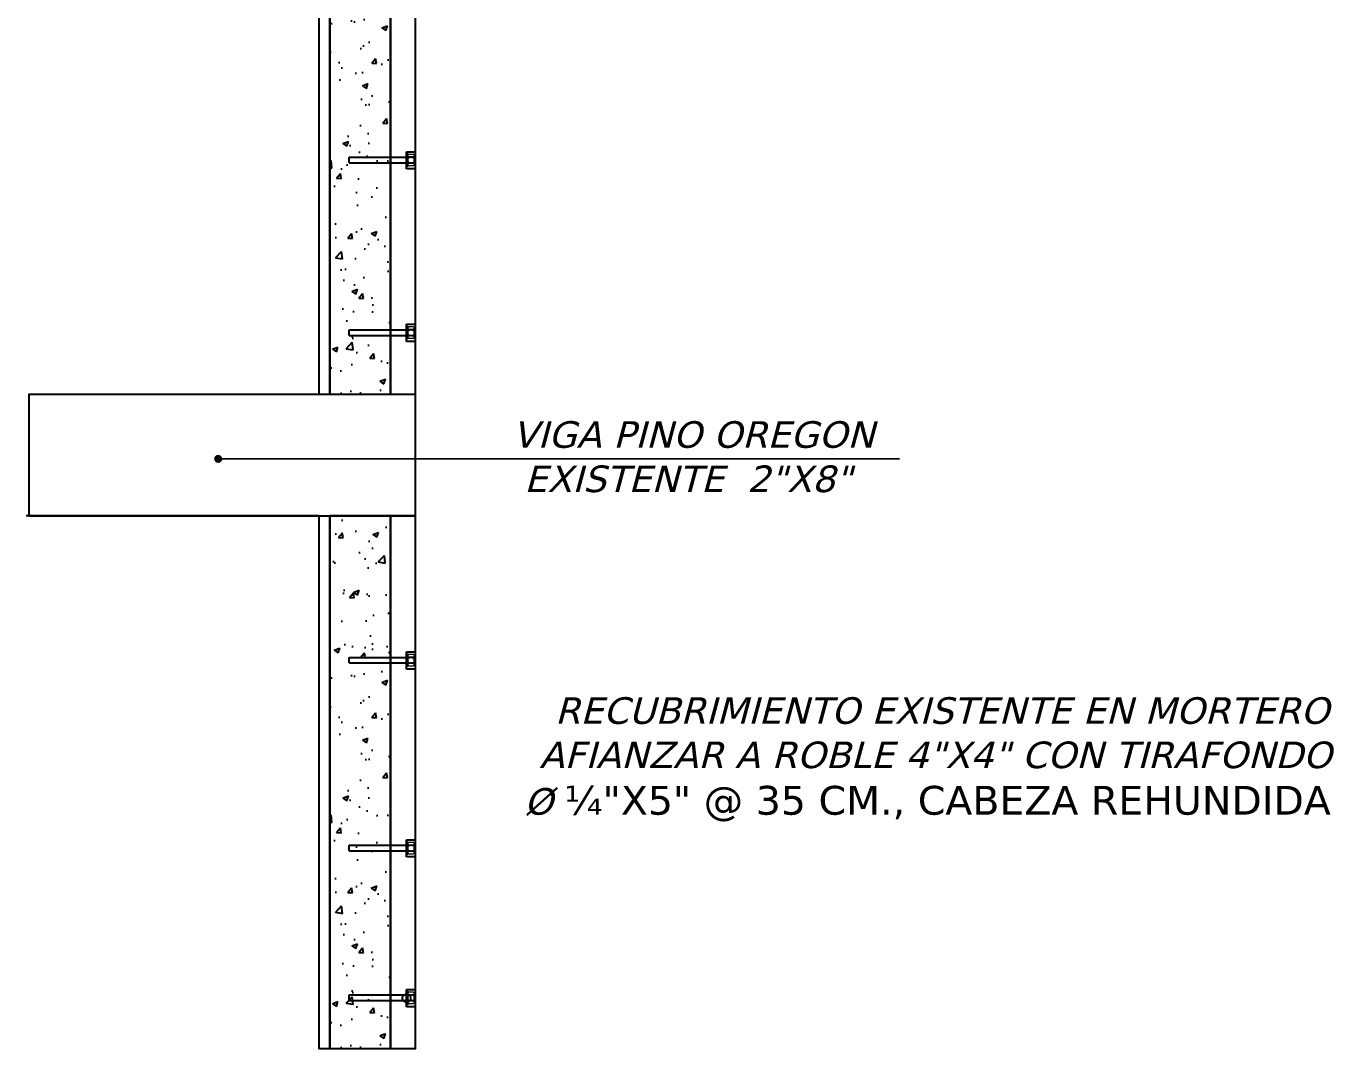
# Model space of a CAD drawing. Header units: millimetres. Extents: x 16 to 499, y 22 to 82.
# Drawn here: x 412.26 to 433.81, y 47.84 to 64.66 of the extents above; entities that cross this region are included whole.
import ezdxf

# ---------------------------------------------------------------- set-up
doc = ezdxf.new("R2010")
doc.units = ezdxf.units.MM
doc.linetypes.add('ACAD_ISO03W100', pattern=[30, 12, -18])
doc.linetypes.add('CYPE_PUNTO', pattern=[0.075, 0, -0.075])
for name, color, linetype, lineweight in [('ARANDELAS', 13, 'Continuous', 0), ('BARRAS_DE_ACERO', 7, 'Continuous', 9), ('LINEAS_OCULTAS', 8, 'CYPE_PUNTO', 0), ('TUERCAS', 2, 'Continuous', 0)]:
    doc.layers.add(name, color=color, linetype=linetype, lineweight=lineweight)

msp = doc.modelspace()

# ---------------------------------------------------------------- hatches: boundary and pattern name
at = {"transparency": 33554687}
h = msp.add_hatch(dxfattribs=at)
h.set_pattern_fill('AR-CONC', color=4, scale=0.005167)
h.set_pattern_definition([(50, (113.0262, 40.2303), (0.9412875, -0.082352), [0.098425, -1.082675]), (355, (113.0262, 40.2303), (-0.182091, 0.987127), [0.07874, -0.866143]), (100.45144, (113.1046, 40.2234), (0.7591964, 0.904775), [0.0836484, -0.920133]), (46.1842, (113.0262, 40.4927), (1.400575, -0.2172187), [0.1476375, -1.6240125]), (96.63556, (113.1429, 40.4746), (1.226588, 1.2783683), [0.1254726, -1.3802006]), (351.18415, (113.0262, 40.4927), (1.226588, 1.278368), [0.11811, -1.2992086]), (21, (113.1574, 40.4271), (0.783341, -0.5283702), [0.098425, -1.082675]), (326, (113.1574, 40.4271), (0.3193105, 0.9516378), [0.07874, -0.86614]), (71.45144, (113.2227, 40.3831), (1.1026515, 0.4232676), [0.0836484, -0.9201313]), (37.5, (113.0262, 40.23028), (0.0159578, 0.4368677), [0, -0.8556413, 0, -0.8792633, 0, -0.8694208]), (7.5, (113.0262, 40.23028), (0.3452349, 0.51759964), [0, -0.5013113, 0, -0.8359563, 0, -0.3313642]), (327.5, (112.73353, 40.23028), (0.7005514, -0.0295985), [0, -0.3280833, 0, -1.02362, 0, -1.358265]), (317.5, (112.6023, 40.2303), (0.7653341, 0.1313702), [0, -0.4265083, 0, -0.6797887, 0, -0.964565])])
h.paths.add_polyline_path([(417.26, 58.605), (418.26, 58.605), (418.26, 72.497), (417.26, 72.497)])
h = msp.add_hatch(color=1)
h.dxf.hatch_style = 1
edge = h.paths.add_edge_path()
edge.add_arc((415.421, 57.543), 0.0663, 0, 360)
h = msp.add_hatch(dxfattribs=at)
h.set_pattern_fill('AR-CONC', color=4, scale=0.005167)
h.set_pattern_definition([(50, (113.0262, 29.4616), (0.9412875, -0.082352), [0.098425, -1.082675]), (355, (113.0262, 29.4616), (-0.182091, 0.987127), [0.07874, -0.866143]), (100.45144, (113.1046, 29.4547), (0.7591964, 0.904775), [0.0836484, -0.920133]), (46.1842, (113.0262, 29.724), (1.400575, -0.2172187), [0.1476375, -1.6240125]), (96.63556, (113.1429, 29.706), (1.226588, 1.2783683), [0.1254726, -1.3802006]), (351.18415, (113.0262, 29.724), (1.226588, 1.278368), [0.11811, -1.2992086]), (21, (113.1574, 29.6584), (0.783341, -0.5283702), [0.098425, -1.082675]), (326, (113.1574, 29.6584), (0.3193105, 0.9516378), [0.07874, -0.86614]), (71.45144, (113.2227, 29.6144), (1.1026515, 0.4232676), [0.0836484, -0.9201313]), (37.5, (113.0262, 29.46158), (0.0159578, 0.4368677), [0, -0.8556413, 0, -0.8792633, 0, -0.8694208]), (7.5, (113.0262, 29.4616), (0.3452349, 0.51759964), [0, -0.5013113, 0, -0.8359563, 0, -0.3313642]), (327.5, (112.73353, 29.46158), (0.7005514, -0.0295985), [0, -0.3280833, 0, -1.02362, 0, -1.358265]), (317.5, (112.6023, 29.4616), (0.7653341, 0.1313702), [0, -0.4265083, 0, -0.6797887, 0, -0.964565])])
h.paths.add_polyline_path([(417.26, 47.837), (418.26, 47.837), (418.26, 56.605), (417.26, 56.605)])

# ---------------------------------------------------------------- linework, layer by layer
at = {"color": 1, "linetype": 'ACAD_ISO03W100'}
for p, q in [((417.577, 62.507), (418.583, 62.507)), ((417.577, 62.415), (417.577, 62.507)), ((418.606, 62.507), (418.649, 62.507)), ((417.577, 62.415), (418.583, 62.415)), ((418.606, 62.415), (418.649, 62.415)), ((417.577, 59.667), (418.583, 59.667)), ((417.577, 59.575), (417.577, 59.667)), ((417.577, 59.575), (418.583, 59.575)), ((418.606, 59.667), (418.649, 59.667)), ((418.606, 59.575), (418.649, 59.575)), ((415.421, 57.543), (426.639, 57.549)), ((417.577, 54.277), (418.583, 54.277)), ((417.577, 54.185), (417.577, 54.277)), ((417.577, 54.185), (418.583, 54.185)), ((418.606, 54.277), (418.649, 54.277)), ((418.606, 54.185), (418.649, 54.185)), ((417.577, 51.185), (418.583, 51.185)), ((417.577, 51.092), (417.577, 51.185)), ((417.577, 51.092), (418.583, 51.092)), ((418.606, 51.185), (418.649, 51.185)), ((418.606, 51.092), (418.649, 51.092)), ((417.577, 48.722), (418.583, 48.722)), ((417.577, 48.63), (417.577, 48.722)), ((418.606, 48.722), (418.649, 48.722)), ((417.577, 48.63), (418.583, 48.63)), ((418.606, 48.63), (418.649, 48.63))]:
    msp.add_line(p, q, dxfattribs=at)
at = {"color": 61, "true_color": 0xe5e878}
for p, q in [((417.086, 56.605), (412.26, 56.605)), ((418.665, 56.605), (417.26, 56.605))]:
    msp.add_line(p, q, dxfattribs=at)
at = {"color": 6}
for points in [[(417.086, 58.605), (417.086, 73.231), (417.26, 73.231), (417.26, 58.605)], [(417.26, 56.605), (417.26, 47.837), (417.086, 47.837), (417.086, 56.605)]]:
    msp.add_lwpolyline(points, dxfattribs=at)
at = {"color": 52, "true_color": 0xc8c92d}
for points in [[(418.26, 58.605), (418.26, 72.64), (418.665, 72.64), (418.665, 58.605)], [(418.665, 58.605), (418.665, 47.837), (418.26, 47.837), (418.26, 56.605)]]:
    msp.add_lwpolyline(points, dxfattribs=at)
at = {"color": 4}
for points in [[(418.26, 58.605), (417.26, 58.605), (417.26, 72.497), (418.26, 72.497)], [(418.26, 47.837), (417.26, 47.837), (417.26, 56.605), (418.26, 56.605)]]:
    msp.add_lwpolyline(points, close=True, dxfattribs=at)
at = {"color": 3, "linetype": 'ACAD_ISO03W100'}
for points in [[(418.665, 62.315), (418.522, 62.315), (418.522, 62.597), (418.665, 62.597)], [(418.665, 59.475), (418.522, 59.475), (418.522, 59.757), (418.665, 59.757)], [(418.665, 54.085), (418.522, 54.085), (418.522, 54.368), (418.665, 54.368)], [(418.665, 50.993), (418.522, 50.993), (418.522, 51.275), (418.665, 51.275)], [(418.665, 48.53), (418.522, 48.53), (418.522, 48.812), (418.665, 48.812)]]:
    msp.add_lwpolyline(points, close=True, dxfattribs=at)
at = {"color": 61, "true_color": 0xe5e878}
for points in [[(418.665, 58.605), (412.304, 58.605), (412.304, 56.605), (418.665, 56.605)], [(418.26, 58.605), (417.26, 58.605)], [(417.26, 56.605), (418.665, 56.605)]]:
    msp.add_lwpolyline(points, dxfattribs=at)
at = {"color": 1, "linetype": 'ACAD_ISO03W100'}
msp.add_circle((418.522, 48.67), 0.0663, dxfattribs=at)
at = {"layer": 'ARANDELAS', "extrusion": (0, 0, -1)}
for p, q in [((418.523, 62.566), (418.546, 62.566)), ((418.523, 62.356), (418.523, 62.566)), ((418.546, 62.566), (418.546, 62.356)), ((418.546, 62.566), (418.546, 62.566)), ((418.546, 62.356), (418.523, 62.356)), ((418.523, 59.726), (418.546, 59.726)), ((418.523, 59.516), (418.523, 59.726)), ((418.546, 59.726), (418.546, 59.516)), ((418.546, 59.726), (418.546, 59.726)), ((418.546, 59.516), (418.523, 59.516)), ((418.523, 54.336), (418.546, 54.336)), ((418.523, 54.126), (418.523, 54.336)), ((418.546, 54.336), (418.546, 54.126)), ((418.546, 54.336), (418.546, 54.336)), ((418.546, 54.126), (418.523, 54.126)), ((418.523, 51.244), (418.546, 51.244)), ((418.523, 51.034), (418.523, 51.244)), ((418.546, 51.244), (418.546, 51.034)), ((418.546, 51.244), (418.546, 51.244)), ((418.546, 51.034), (418.523, 51.034)), ((418.523, 48.787), (418.546, 48.787)), ((418.523, 48.559), (418.523, 48.787)), ((418.546, 48.787), (418.546, 48.559)), ((418.546, 48.559), (418.523, 48.559))]:
    msp.add_line(p, q, dxfattribs=at)
at = {"layer": 'BARRAS_DE_ACERO'}
msp.add_line((417.26, 48.837), (417.26, 53.584), dxfattribs=at)
at = {"layer": 'LINEAS_OCULTAS', "extrusion": (0, 0, -1)}
for p, q in [((418.65, 62.511), (418.546, 62.511)), ((418.65, 62.511), (418.649, 62.511)), ((418.546, 62.411), (418.65, 62.411)), ((418.649, 62.411), (418.65, 62.411)), ((418.65, 59.671), (418.546, 59.671)), ((418.546, 59.571), (418.65, 59.571)), ((418.65, 59.671), (418.649, 59.671)), ((418.649, 59.571), (418.65, 59.571)), ((418.65, 54.281), (418.546, 54.281)), ((418.546, 54.181), (418.65, 54.181)), ((418.65, 54.281), (418.649, 54.281)), ((418.649, 54.181), (418.65, 54.181)), ((418.65, 51.189), (418.546, 51.189)), ((418.546, 51.089), (418.65, 51.089)), ((418.65, 51.189), (418.649, 51.189)), ((418.649, 51.089), (418.65, 51.089)), ((418.65, 48.726), (418.546, 48.726)), ((418.65, 48.726), (418.649, 48.726)), ((418.546, 48.626), (418.65, 48.626)), ((418.649, 48.626), (418.65, 48.626))]:
    msp.add_line(p, q, dxfattribs=at)
at = {"layer": 'TUERCAS', "extrusion": (0, 0, -1)}
for p, q in [((418.546, 62.539), (418.548, 62.543)), ((418.546, 62.539), (418.548, 62.543)), ((418.546, 62.535), (418.546, 62.539)), ((418.546, 62.535), (418.546, 62.539)), ((418.546, 62.387), (418.546, 62.535)), ((418.546, 62.53), (418.546, 62.535)), ((418.548, 62.526), (418.546, 62.53)), ((418.548, 62.543), (418.55, 62.547)), ((418.548, 62.543), (418.55, 62.547)), ((418.55, 62.522), (418.548, 62.526)), ((418.549, 62.483), (418.55, 62.487)), ((418.55, 62.547), (418.553, 62.55)), ((418.55, 62.547), (418.553, 62.55)), ((418.553, 62.519), (418.55, 62.522)), ((418.55, 62.487), (418.552, 62.491)), ((418.552, 62.491), (418.554, 62.495)), ((418.553, 62.55), (418.556, 62.553)), ((418.553, 62.55), (418.556, 62.553)), ((418.556, 62.516), (418.553, 62.519)), ((418.554, 62.495), (418.556, 62.498)), ((418.556, 62.553), (418.56, 62.556)), ((418.556, 62.553), (418.56, 62.556)), ((418.56, 62.513), (418.556, 62.516)), ((418.556, 62.498), (418.558, 62.501)), ((418.558, 62.501), (418.56, 62.504)), ((418.56, 62.556), (418.564, 62.558)), ((418.56, 62.556), (418.564, 62.558)), ((418.564, 62.511), (418.56, 62.513)), ((418.56, 62.504), (418.563, 62.506)), ((418.563, 62.506), (418.565, 62.508)), ((418.564, 62.558), (418.569, 62.559)), ((418.564, 62.558), (418.569, 62.559)), ((418.569, 62.51), (418.564, 62.511)), ((418.565, 62.508), (418.568, 62.509)), ((418.568, 62.509), (418.571, 62.51)), ((418.569, 62.559), (418.574, 62.559)), ((418.569, 62.559), (418.574, 62.559)), ((418.574, 62.51), (418.569, 62.51)), ((418.571, 62.51), (418.574, 62.51)), ((418.574, 62.559), (418.622, 62.559)), ((418.574, 62.559), (418.622, 62.559)), ((418.574, 62.51), (418.622, 62.51)), ((418.622, 62.51), (418.574, 62.51)), ((418.574, 62.51), (418.574, 62.51)), ((418.622, 62.559), (418.627, 62.559)), ((418.622, 62.559), (418.627, 62.559)), ((418.622, 62.51), (418.625, 62.51)), ((418.627, 62.51), (418.622, 62.51)), ((418.625, 62.51), (418.627, 62.509)), ((418.627, 62.559), (418.631, 62.558)), ((418.627, 62.559), (418.631, 62.558)), ((418.631, 62.511), (418.627, 62.51)), ((418.627, 62.509), (418.63, 62.508)), ((418.63, 62.508), (418.633, 62.506)), ((418.631, 62.558), (418.636, 62.556)), ((418.631, 62.558), (418.636, 62.556)), ((418.636, 62.513), (418.631, 62.511)), ((418.633, 62.506), (418.635, 62.504)), ((418.635, 62.504), (418.638, 62.501)), ((418.636, 62.556), (418.64, 62.553)), ((418.636, 62.556), (418.64, 62.553)), ((418.64, 62.516), (418.636, 62.513)), ((418.638, 62.501), (418.64, 62.498)), ((418.64, 62.553), (418.643, 62.55)), ((418.64, 62.553), (418.643, 62.55)), ((418.643, 62.519), (418.64, 62.516)), ((418.64, 62.498), (418.642, 62.495)), ((418.642, 62.495), (418.644, 62.491)), ((418.643, 62.55), (418.646, 62.547)), ((418.643, 62.55), (418.646, 62.547)), ((418.646, 62.522), (418.643, 62.519)), ((418.644, 62.491), (418.645, 62.487)), ((418.645, 62.487), (418.647, 62.483)), ((418.646, 62.547), (418.648, 62.543)), ((418.646, 62.547), (418.648, 62.543)), ((418.648, 62.526), (418.646, 62.522)), ((418.648, 62.543), (418.649, 62.539)), ((418.648, 62.543), (418.649, 62.539)), ((418.649, 62.53), (418.648, 62.526)), ((418.649, 62.539), (418.65, 62.535)), ((418.649, 62.539), (418.65, 62.535)), ((418.65, 62.535), (418.649, 62.53)), ((418.649, 62.387), (418.649, 62.535)), ((418.65, 62.535), (418.65, 62.387)), ((418.546, 62.468), (418.547, 62.473)), ((418.546, 62.463), (418.546, 62.468)), ((418.546, 62.458), (418.546, 62.463)), ((418.546, 62.453), (418.546, 62.458)), ((418.547, 62.449), (418.546, 62.453)), ((418.546, 62.392), (418.548, 62.396)), ((418.546, 62.387), (418.546, 62.392)), ((418.546, 62.383), (418.546, 62.387)), ((418.546, 62.383), (418.546, 62.387)), ((418.548, 62.379), (418.546, 62.383)), ((418.548, 62.379), (418.546, 62.383)), ((418.547, 62.473), (418.548, 62.478)), ((418.548, 62.444), (418.547, 62.449)), ((418.548, 62.478), (418.549, 62.483)), ((418.549, 62.439), (418.548, 62.444)), ((418.548, 62.396), (418.55, 62.4)), ((418.55, 62.375), (418.548, 62.379)), ((418.55, 62.375), (418.548, 62.379)), ((418.55, 62.435), (418.549, 62.439)), ((418.552, 62.431), (418.55, 62.435)), ((418.55, 62.4), (418.553, 62.403)), ((418.553, 62.372), (418.55, 62.375)), ((418.553, 62.372), (418.55, 62.375)), ((418.554, 62.427), (418.552, 62.431)), ((418.553, 62.403), (418.556, 62.406)), ((418.556, 62.369), (418.553, 62.372)), ((418.556, 62.369), (418.553, 62.372)), ((418.556, 62.424), (418.554, 62.427)), ((418.558, 62.421), (418.556, 62.424)), ((418.556, 62.406), (418.56, 62.409)), ((418.56, 62.366), (418.556, 62.369)), ((418.56, 62.366), (418.556, 62.369)), ((418.56, 62.418), (418.558, 62.421)), ((418.563, 62.416), (418.56, 62.418)), ((418.56, 62.409), (418.564, 62.41)), ((418.564, 62.364), (418.56, 62.366)), ((418.564, 62.364), (418.56, 62.366)), ((418.565, 62.414), (418.563, 62.416)), ((418.564, 62.41), (418.569, 62.411)), ((418.569, 62.363), (418.564, 62.364)), ((418.569, 62.363), (418.564, 62.364)), ((418.568, 62.413), (418.565, 62.414)), ((418.571, 62.412), (418.568, 62.413)), ((418.569, 62.411), (418.574, 62.412)), ((418.574, 62.363), (418.569, 62.363)), ((418.574, 62.363), (418.569, 62.363)), ((418.574, 62.412), (418.571, 62.412)), ((418.574, 62.412), (418.622, 62.412)), ((418.622, 62.412), (418.574, 62.412)), ((418.574, 62.412), (418.574, 62.412)), ((418.622, 62.363), (418.574, 62.363)), ((418.622, 62.363), (418.574, 62.363)), ((418.574, 62.363), (418.574, 62.363)), ((418.622, 62.412), (418.627, 62.411)), ((418.625, 62.412), (418.622, 62.412)), ((418.627, 62.363), (418.622, 62.363)), ((418.627, 62.363), (418.622, 62.363)), ((418.627, 62.413), (418.625, 62.412)), ((418.63, 62.414), (418.627, 62.413)), ((418.627, 62.411), (418.631, 62.41)), ((418.631, 62.364), (418.627, 62.363)), ((418.631, 62.364), (418.627, 62.363)), ((418.633, 62.416), (418.63, 62.414)), ((418.631, 62.41), (418.636, 62.409)), ((418.636, 62.366), (418.631, 62.364)), ((418.636, 62.366), (418.631, 62.364)), ((418.635, 62.418), (418.633, 62.416)), ((418.638, 62.421), (418.635, 62.418)), ((418.636, 62.409), (418.64, 62.406)), ((418.64, 62.369), (418.636, 62.366)), ((418.64, 62.369), (418.636, 62.366)), ((418.64, 62.424), (418.638, 62.421)), ((418.642, 62.427), (418.64, 62.424)), ((418.64, 62.406), (418.643, 62.403)), ((418.643, 62.372), (418.64, 62.369)), ((418.643, 62.372), (418.64, 62.369)), ((418.644, 62.431), (418.642, 62.427)), ((418.643, 62.403), (418.646, 62.4)), ((418.646, 62.375), (418.643, 62.372)), ((418.646, 62.375), (418.643, 62.372)), ((418.645, 62.435), (418.644, 62.431)), ((418.647, 62.439), (418.645, 62.435)), ((418.646, 62.4), (418.648, 62.396)), ((418.648, 62.379), (418.646, 62.375)), ((418.648, 62.379), (418.646, 62.375)), ((418.647, 62.483), (418.648, 62.478)), ((418.648, 62.444), (418.647, 62.439)), ((418.648, 62.478), (418.649, 62.473)), ((418.649, 62.449), (418.648, 62.444)), ((418.648, 62.396), (418.649, 62.392)), ((418.649, 62.383), (418.648, 62.379)), ((418.649, 62.383), (418.648, 62.379)), ((418.649, 62.473), (418.649, 62.468)), ((418.649, 62.468), (418.649, 62.463)), ((418.649, 62.463), (418.649, 62.458)), ((418.649, 62.458), (418.649, 62.453)), ((418.649, 62.453), (418.649, 62.449)), ((418.649, 62.392), (418.65, 62.387)), ((418.65, 62.387), (418.649, 62.383)), ((418.65, 62.387), (418.649, 62.383)), ((418.65, 62.458), (418.65, 62.463)), ((418.546, 59.699), (418.548, 59.703)), ((418.546, 59.699), (418.548, 59.703)), ((418.546, 59.694), (418.546, 59.699)), ((418.546, 59.694), (418.546, 59.699)), ((418.546, 59.547), (418.546, 59.694)), ((418.546, 59.69), (418.546, 59.694)), ((418.548, 59.686), (418.546, 59.69)), ((418.548, 59.703), (418.55, 59.707)), ((418.548, 59.703), (418.55, 59.707)), ((418.55, 59.682), (418.548, 59.686)), ((418.55, 59.707), (418.553, 59.71)), ((418.55, 59.707), (418.553, 59.71)), ((418.553, 59.71), (418.556, 59.713)), ((418.553, 59.71), (418.556, 59.713)), ((418.556, 59.713), (418.56, 59.716)), ((418.556, 59.713), (418.56, 59.716)), ((418.56, 59.716), (418.564, 59.717)), ((418.56, 59.716), (418.564, 59.717)), ((418.564, 59.717), (418.569, 59.719)), ((418.564, 59.717), (418.569, 59.719)), ((418.569, 59.719), (418.574, 59.719)), ((418.569, 59.719), (418.574, 59.719)), ((418.574, 59.719), (418.622, 59.719)), ((418.574, 59.719), (418.622, 59.719)), ((418.622, 59.719), (418.627, 59.719)), ((418.622, 59.719), (418.627, 59.719)), ((418.627, 59.719), (418.631, 59.717)), ((418.627, 59.719), (418.631, 59.717)), ((418.631, 59.717), (418.636, 59.716)), ((418.631, 59.717), (418.636, 59.716)), ((418.636, 59.716), (418.64, 59.713)), ((418.636, 59.716), (418.64, 59.713)), ((418.64, 59.713), (418.643, 59.71)), ((418.64, 59.713), (418.643, 59.71)), ((418.643, 59.71), (418.646, 59.707)), ((418.643, 59.71), (418.646, 59.707)), ((418.646, 59.707), (418.648, 59.703)), ((418.646, 59.707), (418.648, 59.703)), ((418.648, 59.686), (418.646, 59.682)), ((418.648, 59.703), (418.649, 59.699)), ((418.648, 59.703), (418.649, 59.699)), ((418.649, 59.69), (418.648, 59.686)), ((418.649, 59.699), (418.65, 59.694)), ((418.649, 59.699), (418.65, 59.694)), ((418.65, 59.694), (418.649, 59.69)), ((418.649, 59.547), (418.649, 59.694)), ((418.65, 59.694), (418.65, 59.547)), ((418.546, 59.628), (418.547, 59.633)), ((418.546, 59.623), (418.546, 59.628)), ((418.546, 59.618), (418.546, 59.623)), ((418.546, 59.613), (418.546, 59.618)), ((418.547, 59.609), (418.546, 59.613)), ((418.546, 59.551), (418.548, 59.556)), ((418.546, 59.547), (418.546, 59.551)), ((418.546, 59.543), (418.546, 59.547)), ((418.546, 59.543), (418.546, 59.547)), ((418.548, 59.539), (418.546, 59.543)), ((418.548, 59.539), (418.546, 59.543)), ((418.547, 59.633), (418.548, 59.638)), ((418.548, 59.604), (418.547, 59.609)), ((418.548, 59.638), (418.549, 59.642)), ((418.549, 59.599), (418.548, 59.604)), ((418.548, 59.556), (418.55, 59.559)), ((418.55, 59.535), (418.548, 59.539)), ((418.55, 59.535), (418.548, 59.539)), ((418.549, 59.642), (418.55, 59.647)), ((418.55, 59.595), (418.549, 59.599)), ((418.553, 59.679), (418.55, 59.682)), ((418.55, 59.647), (418.552, 59.651)), ((418.552, 59.591), (418.55, 59.595)), ((418.55, 59.559), (418.553, 59.563)), ((418.553, 59.531), (418.55, 59.535)), ((418.553, 59.531), (418.55, 59.535)), ((418.552, 59.651), (418.554, 59.655)), ((418.554, 59.587), (418.552, 59.591)), ((418.556, 59.676), (418.553, 59.679)), ((418.553, 59.563), (418.556, 59.566)), ((418.556, 59.528), (418.553, 59.531)), ((418.556, 59.528), (418.553, 59.531)), ((418.554, 59.655), (418.556, 59.658)), ((418.556, 59.584), (418.554, 59.587)), ((418.56, 59.673), (418.556, 59.676)), ((418.556, 59.658), (418.558, 59.661)), ((418.558, 59.581), (418.556, 59.584)), ((418.556, 59.566), (418.56, 59.568)), ((418.56, 59.526), (418.556, 59.528)), ((418.56, 59.526), (418.556, 59.528)), ((418.558, 59.661), (418.56, 59.664)), ((418.56, 59.578), (418.558, 59.581)), ((418.564, 59.671), (418.56, 59.673)), ((418.56, 59.664), (418.563, 59.666)), ((418.563, 59.576), (418.56, 59.578)), ((418.56, 59.568), (418.564, 59.57)), ((418.564, 59.524), (418.56, 59.526)), ((418.564, 59.524), (418.56, 59.526)), ((418.563, 59.666), (418.565, 59.668)), ((418.565, 59.574), (418.563, 59.576)), ((418.569, 59.67), (418.564, 59.671)), ((418.564, 59.57), (418.569, 59.571)), ((418.569, 59.523), (418.564, 59.524)), ((418.569, 59.523), (418.564, 59.524)), ((418.565, 59.668), (418.568, 59.669)), ((418.568, 59.573), (418.565, 59.574)), ((418.568, 59.669), (418.571, 59.67)), ((418.571, 59.572), (418.568, 59.573)), ((418.574, 59.67), (418.569, 59.67)), ((418.569, 59.571), (418.574, 59.572)), ((418.574, 59.523), (418.569, 59.523)), ((418.574, 59.523), (418.569, 59.523)), ((418.571, 59.67), (418.574, 59.67)), ((418.574, 59.572), (418.571, 59.572)), ((418.574, 59.67), (418.622, 59.67)), ((418.622, 59.67), (418.574, 59.67)), ((418.574, 59.67), (418.574, 59.67)), ((418.574, 59.572), (418.622, 59.572)), ((418.622, 59.572), (418.574, 59.572)), ((418.574, 59.572), (418.574, 59.572)), ((418.622, 59.523), (418.574, 59.523)), ((418.622, 59.523), (418.574, 59.523)), ((418.574, 59.523), (418.574, 59.523)), ((418.622, 59.67), (418.625, 59.67)), ((418.627, 59.67), (418.622, 59.67)), ((418.622, 59.572), (418.627, 59.571)), ((418.625, 59.572), (418.622, 59.572)), ((418.627, 59.523), (418.622, 59.523)), ((418.627, 59.523), (418.622, 59.523)), ((418.625, 59.67), (418.627, 59.669)), ((418.627, 59.573), (418.625, 59.572)), ((418.631, 59.671), (418.627, 59.67)), ((418.627, 59.669), (418.63, 59.668)), ((418.63, 59.574), (418.627, 59.573)), ((418.627, 59.571), (418.631, 59.57)), ((418.631, 59.524), (418.627, 59.523)), ((418.631, 59.524), (418.627, 59.523)), ((418.63, 59.668), (418.633, 59.666)), ((418.633, 59.576), (418.63, 59.574)), ((418.636, 59.673), (418.631, 59.671)), ((418.631, 59.57), (418.636, 59.568)), ((418.636, 59.526), (418.631, 59.524)), ((418.636, 59.526), (418.631, 59.524)), ((418.633, 59.666), (418.635, 59.664)), ((418.635, 59.578), (418.633, 59.576)), ((418.635, 59.664), (418.638, 59.661)), ((418.638, 59.581), (418.635, 59.578)), ((418.64, 59.676), (418.636, 59.673)), ((418.636, 59.568), (418.64, 59.566)), ((418.64, 59.528), (418.636, 59.526)), ((418.64, 59.528), (418.636, 59.526)), ((418.638, 59.661), (418.64, 59.658)), ((418.64, 59.584), (418.638, 59.581)), ((418.643, 59.679), (418.64, 59.676)), ((418.64, 59.658), (418.642, 59.655)), ((418.642, 59.587), (418.64, 59.584)), ((418.64, 59.566), (418.643, 59.563)), ((418.643, 59.531), (418.64, 59.528)), ((418.643, 59.531), (418.64, 59.528)), ((418.642, 59.655), (418.644, 59.651)), ((418.644, 59.591), (418.642, 59.587)), ((418.646, 59.682), (418.643, 59.679)), ((418.643, 59.563), (418.646, 59.559)), ((418.646, 59.535), (418.643, 59.531)), ((418.646, 59.535), (418.643, 59.531)), ((418.644, 59.651), (418.645, 59.647)), ((418.645, 59.595), (418.644, 59.591)), ((418.645, 59.647), (418.647, 59.642)), ((418.647, 59.599), (418.645, 59.595)), ((418.646, 59.559), (418.648, 59.556)), ((418.648, 59.539), (418.646, 59.535)), ((418.648, 59.539), (418.646, 59.535)), ((418.647, 59.642), (418.648, 59.638)), ((418.648, 59.604), (418.647, 59.599)), ((418.648, 59.638), (418.649, 59.633)), ((418.649, 59.609), (418.648, 59.604)), ((418.648, 59.556), (418.649, 59.551)), ((418.649, 59.543), (418.648, 59.539)), ((418.649, 59.543), (418.648, 59.539)), ((418.649, 59.633), (418.649, 59.628)), ((418.649, 59.628), (418.649, 59.623)), ((418.649, 59.623), (418.649, 59.618)), ((418.649, 59.618), (418.649, 59.613)), ((418.649, 59.613), (418.649, 59.609)), ((418.649, 59.551), (418.65, 59.547)), ((418.65, 59.547), (418.649, 59.543)), ((418.65, 59.547), (418.649, 59.543)), ((418.65, 59.618), (418.65, 59.623)), ((418.546, 54.309), (418.548, 54.313)), ((418.546, 54.309), (418.548, 54.313)), ((418.546, 54.305), (418.546, 54.309)), ((418.546, 54.305), (418.546, 54.309)), ((418.546, 54.157), (418.546, 54.305)), ((418.546, 54.3), (418.546, 54.305)), ((418.548, 54.296), (418.546, 54.3)), ((418.548, 54.313), (418.55, 54.317)), ((418.548, 54.313), (418.55, 54.317)), ((418.55, 54.317), (418.553, 54.32)), ((418.55, 54.317), (418.553, 54.32)), ((418.553, 54.32), (418.556, 54.324)), ((418.553, 54.32), (418.556, 54.324)), ((418.556, 54.324), (418.56, 54.326)), ((418.556, 54.324), (418.56, 54.326)), ((418.56, 54.326), (418.564, 54.328)), ((418.56, 54.326), (418.564, 54.328)), ((418.564, 54.328), (418.569, 54.329)), ((418.564, 54.328), (418.569, 54.329)), ((418.569, 54.329), (418.574, 54.329)), ((418.569, 54.329), (418.574, 54.329)), ((418.574, 54.329), (418.622, 54.329)), ((418.574, 54.329), (418.622, 54.329)), ((418.622, 54.329), (418.627, 54.329)), ((418.622, 54.329), (418.627, 54.329)), ((418.627, 54.329), (418.631, 54.328)), ((418.627, 54.329), (418.631, 54.328)), ((418.631, 54.328), (418.636, 54.326)), ((418.631, 54.328), (418.636, 54.326)), ((418.636, 54.326), (418.64, 54.324)), ((418.636, 54.326), (418.64, 54.324)), ((418.64, 54.324), (418.643, 54.32)), ((418.64, 54.324), (418.643, 54.32)), ((418.643, 54.32), (418.646, 54.317)), ((418.643, 54.32), (418.646, 54.317)), ((418.646, 54.317), (418.648, 54.313)), ((418.646, 54.317), (418.648, 54.313)), ((418.648, 54.313), (418.649, 54.309)), ((418.648, 54.313), (418.649, 54.309)), ((418.649, 54.3), (418.648, 54.296)), ((418.649, 54.309), (418.65, 54.305)), ((418.649, 54.309), (418.65, 54.305)), ((418.65, 54.305), (418.649, 54.3)), ((418.649, 54.157), (418.649, 54.305)), ((418.65, 54.305), (418.65, 54.157)), ((418.546, 54.239), (418.547, 54.243)), ((418.546, 54.234), (418.546, 54.239)), ((418.546, 54.229), (418.546, 54.234)), ((418.546, 54.224), (418.546, 54.229)), ((418.547, 54.219), (418.546, 54.224)), ((418.546, 54.162), (418.548, 54.166)), ((418.546, 54.157), (418.546, 54.162)), ((418.546, 54.153), (418.546, 54.157)), ((418.546, 54.153), (418.546, 54.157)), ((418.548, 54.149), (418.546, 54.153)), ((418.548, 54.149), (418.546, 54.153)), ((418.547, 54.243), (418.548, 54.248)), ((418.548, 54.214), (418.547, 54.219)), ((418.55, 54.292), (418.548, 54.296)), ((418.548, 54.248), (418.549, 54.253)), ((418.549, 54.209), (418.548, 54.214)), ((418.548, 54.166), (418.55, 54.17)), ((418.55, 54.145), (418.548, 54.149)), ((418.55, 54.145), (418.548, 54.149)), ((418.549, 54.253), (418.55, 54.257)), ((418.55, 54.205), (418.549, 54.209)), ((418.553, 54.289), (418.55, 54.292)), ((418.55, 54.257), (418.552, 54.261)), ((418.552, 54.201), (418.55, 54.205)), ((418.55, 54.17), (418.553, 54.173)), ((418.553, 54.142), (418.55, 54.145)), ((418.553, 54.142), (418.55, 54.145)), ((418.552, 54.261), (418.554, 54.265)), ((418.554, 54.197), (418.552, 54.201)), ((418.556, 54.286), (418.553, 54.289)), ((418.553, 54.173), (418.556, 54.176)), ((418.556, 54.139), (418.553, 54.142)), ((418.556, 54.139), (418.553, 54.142)), ((418.554, 54.265), (418.556, 54.268)), ((418.556, 54.194), (418.554, 54.197)), ((418.56, 54.283), (418.556, 54.286)), ((418.556, 54.268), (418.558, 54.271)), ((418.558, 54.191), (418.556, 54.194)), ((418.556, 54.176), (418.56, 54.179)), ((418.56, 54.136), (418.556, 54.139)), ((418.56, 54.136), (418.556, 54.139)), ((418.558, 54.271), (418.56, 54.274)), ((418.56, 54.188), (418.558, 54.191)), ((418.564, 54.282), (418.56, 54.283)), ((418.56, 54.274), (418.563, 54.276)), ((418.563, 54.186), (418.56, 54.188)), ((418.56, 54.179), (418.564, 54.181)), ((418.564, 54.134), (418.56, 54.136)), ((418.564, 54.134), (418.56, 54.136)), ((418.563, 54.276), (418.565, 54.278)), ((418.565, 54.184), (418.563, 54.186)), ((418.569, 54.281), (418.564, 54.282)), ((418.564, 54.181), (418.569, 54.182)), ((418.569, 54.133), (418.564, 54.134)), ((418.569, 54.133), (418.564, 54.134)), ((418.565, 54.278), (418.568, 54.279)), ((418.568, 54.183), (418.565, 54.184)), ((418.568, 54.279), (418.571, 54.28)), ((418.571, 54.182), (418.568, 54.183)), ((418.574, 54.28), (418.569, 54.281)), ((418.569, 54.182), (418.574, 54.182)), ((418.574, 54.133), (418.569, 54.133)), ((418.574, 54.133), (418.569, 54.133)), ((418.571, 54.28), (418.574, 54.28)), ((418.574, 54.182), (418.571, 54.182)), ((418.574, 54.28), (418.622, 54.28)), ((418.622, 54.28), (418.574, 54.28)), ((418.574, 54.28), (418.574, 54.28)), ((418.574, 54.182), (418.622, 54.182)), ((418.622, 54.182), (418.574, 54.182)), ((418.574, 54.182), (418.574, 54.182)), ((418.622, 54.133), (418.574, 54.133)), ((418.622, 54.133), (418.574, 54.133)), ((418.574, 54.133), (418.574, 54.133)), ((418.627, 54.281), (418.622, 54.28)), ((418.622, 54.28), (418.625, 54.28)), ((418.622, 54.182), (418.627, 54.182)), ((418.625, 54.182), (418.622, 54.182)), ((418.627, 54.133), (418.622, 54.133)), ((418.627, 54.133), (418.622, 54.133)), ((418.625, 54.28), (418.627, 54.279)), ((418.627, 54.183), (418.625, 54.182)), ((418.631, 54.282), (418.627, 54.281)), ((418.627, 54.279), (418.63, 54.278)), ((418.63, 54.184), (418.627, 54.183)), ((418.627, 54.182), (418.631, 54.181)), ((418.631, 54.134), (418.627, 54.133)), ((418.631, 54.134), (418.627, 54.133)), ((418.63, 54.278), (418.633, 54.276)), ((418.633, 54.186), (418.63, 54.184)), ((418.636, 54.283), (418.631, 54.282)), ((418.631, 54.181), (418.636, 54.179)), ((418.636, 54.136), (418.631, 54.134)), ((418.636, 54.136), (418.631, 54.134)), ((418.633, 54.276), (418.635, 54.274)), ((418.635, 54.188), (418.633, 54.186)), ((418.635, 54.274), (418.638, 54.271)), ((418.638, 54.191), (418.635, 54.188)), ((418.64, 54.286), (418.636, 54.283)), ((418.636, 54.179), (418.64, 54.176)), ((418.64, 54.139), (418.636, 54.136)), ((418.64, 54.139), (418.636, 54.136)), ((418.638, 54.271), (418.64, 54.268)), ((418.64, 54.194), (418.638, 54.191)), ((418.643, 54.289), (418.64, 54.286)), ((418.64, 54.268), (418.642, 54.265)), ((418.642, 54.197), (418.64, 54.194)), ((418.64, 54.176), (418.643, 54.173)), ((418.643, 54.142), (418.64, 54.139)), ((418.643, 54.142), (418.64, 54.139)), ((418.642, 54.265), (418.644, 54.261)), ((418.644, 54.201), (418.642, 54.197)), ((418.646, 54.292), (418.643, 54.289)), ((418.643, 54.173), (418.646, 54.17)), ((418.646, 54.145), (418.643, 54.142)), ((418.646, 54.145), (418.643, 54.142)), ((418.644, 54.261), (418.645, 54.257)), ((418.645, 54.205), (418.644, 54.201)), ((418.645, 54.257), (418.647, 54.253)), ((418.647, 54.209), (418.645, 54.205)), ((418.648, 54.296), (418.646, 54.292)), ((418.646, 54.17), (418.648, 54.166)), ((418.648, 54.149), (418.646, 54.145)), ((418.648, 54.149), (418.646, 54.145)), ((418.647, 54.253), (418.648, 54.248)), ((418.648, 54.214), (418.647, 54.209)), ((418.648, 54.248), (418.649, 54.243)), ((418.649, 54.219), (418.648, 54.214)), ((418.648, 54.166), (418.649, 54.162)), ((418.649, 54.153), (418.648, 54.149)), ((418.649, 54.153), (418.648, 54.149)), ((418.649, 54.243), (418.649, 54.239)), ((418.649, 54.239), (418.649, 54.234)), ((418.649, 54.234), (418.649, 54.229)), ((418.649, 54.229), (418.649, 54.224)), ((418.649, 54.224), (418.649, 54.219)), ((418.649, 54.162), (418.65, 54.157)), ((418.65, 54.157), (418.649, 54.153)), ((418.65, 54.157), (418.649, 54.153)), ((418.65, 54.229), (418.65, 54.234)), ((418.546, 51.217), (418.548, 51.221)), ((418.546, 51.217), (418.548, 51.221)), ((418.546, 51.212), (418.546, 51.217)), ((418.546, 51.212), (418.546, 51.217)), ((418.546, 51.065), (418.546, 51.212)), ((418.546, 51.208), (418.546, 51.212)), ((418.548, 51.204), (418.546, 51.208)), ((418.546, 51.146), (418.547, 51.151)), ((418.546, 51.141), (418.546, 51.146)), ((418.546, 51.136), (418.546, 51.141)), ((418.546, 51.131), (418.546, 51.136)), ((418.547, 51.126), (418.546, 51.131)), ((418.546, 51.069), (418.548, 51.073)), ((418.546, 51.065), (418.546, 51.069)), ((418.547, 51.151), (418.548, 51.156)), ((418.548, 51.122), (418.547, 51.126)), ((418.548, 51.221), (418.55, 51.225)), ((418.548, 51.221), (418.55, 51.225)), ((418.55, 51.2), (418.548, 51.204)), ((418.548, 51.156), (418.549, 51.16)), ((418.549, 51.117), (418.548, 51.122)), ((418.548, 51.073), (418.55, 51.077)), ((418.549, 51.16), (418.55, 51.165)), ((418.55, 51.113), (418.549, 51.117)), ((418.55, 51.225), (418.553, 51.228)), ((418.55, 51.225), (418.553, 51.228)), ((418.553, 51.196), (418.55, 51.2)), ((418.55, 51.165), (418.552, 51.169)), ((418.552, 51.109), (418.55, 51.113)), ((418.55, 51.077), (418.553, 51.081)), ((418.552, 51.169), (418.554, 51.172)), ((418.554, 51.105), (418.552, 51.109)), ((418.553, 51.228), (418.556, 51.231)), ((418.553, 51.228), (418.556, 51.231)), ((418.556, 51.193), (418.553, 51.196)), ((418.553, 51.081), (418.556, 51.084)), ((418.554, 51.172), (418.556, 51.176)), ((418.556, 51.101), (418.554, 51.105)), ((418.556, 51.231), (418.56, 51.234)), ((418.556, 51.231), (418.56, 51.234)), ((418.56, 51.191), (418.556, 51.193)), ((418.556, 51.176), (418.558, 51.179)), ((418.558, 51.098), (418.556, 51.101)), ((418.556, 51.084), (418.56, 51.086)), ((418.558, 51.179), (418.56, 51.182)), ((418.56, 51.096), (418.558, 51.098)), ((418.56, 51.234), (418.564, 51.235)), ((418.56, 51.234), (418.564, 51.235)), ((418.564, 51.189), (418.56, 51.191)), ((418.56, 51.182), (418.563, 51.184)), ((418.563, 51.094), (418.56, 51.096)), ((418.56, 51.086), (418.564, 51.088)), ((418.563, 51.184), (418.565, 51.185)), ((418.565, 51.092), (418.563, 51.094)), ((418.564, 51.235), (418.569, 51.236)), ((418.564, 51.235), (418.569, 51.236)), ((418.569, 51.188), (418.564, 51.189)), ((418.564, 51.088), (418.569, 51.089)), ((418.565, 51.185), (418.568, 51.187)), ((418.568, 51.091), (418.565, 51.092)), ((418.568, 51.187), (418.571, 51.187)), ((418.571, 51.09), (418.568, 51.091)), ((418.569, 51.236), (418.574, 51.237)), ((418.569, 51.236), (418.574, 51.237)), ((418.574, 51.188), (418.569, 51.188)), ((418.569, 51.089), (418.574, 51.09)), ((418.571, 51.187), (418.574, 51.188)), ((418.574, 51.09), (418.571, 51.09)), ((418.574, 51.237), (418.622, 51.237)), ((418.574, 51.237), (418.622, 51.237)), ((418.574, 51.188), (418.622, 51.188)), ((418.622, 51.188), (418.574, 51.188)), ((418.574, 51.188), (418.574, 51.188)), ((418.574, 51.09), (418.622, 51.09)), ((418.622, 51.09), (418.574, 51.09)), ((418.574, 51.09), (418.574, 51.09)), ((418.622, 51.237), (418.627, 51.236)), ((418.622, 51.237), (418.627, 51.236)), ((418.622, 51.188), (418.625, 51.187)), ((418.627, 51.188), (418.622, 51.188)), ((418.622, 51.09), (418.627, 51.089)), ((418.625, 51.09), (418.622, 51.09)), ((418.625, 51.187), (418.627, 51.187)), ((418.627, 51.091), (418.625, 51.09)), ((418.627, 51.236), (418.631, 51.235)), ((418.627, 51.236), (418.631, 51.235)), ((418.631, 51.189), (418.627, 51.188)), ((418.627, 51.187), (418.63, 51.185)), ((418.63, 51.092), (418.627, 51.091)), ((418.627, 51.089), (418.631, 51.088)), ((418.63, 51.185), (418.633, 51.184)), ((418.633, 51.094), (418.63, 51.092)), ((418.631, 51.235), (418.636, 51.234)), ((418.631, 51.235), (418.636, 51.234)), ((418.636, 51.191), (418.631, 51.189)), ((418.631, 51.088), (418.636, 51.086)), ((418.633, 51.184), (418.635, 51.182)), ((418.635, 51.096), (418.633, 51.094)), ((418.635, 51.182), (418.638, 51.179)), ((418.638, 51.098), (418.635, 51.096)), ((418.636, 51.234), (418.64, 51.231)), ((418.636, 51.234), (418.64, 51.231)), ((418.64, 51.193), (418.636, 51.191)), ((418.636, 51.086), (418.64, 51.084)), ((418.638, 51.179), (418.64, 51.176)), ((418.64, 51.101), (418.638, 51.098)), ((418.64, 51.231), (418.643, 51.228)), ((418.64, 51.231), (418.643, 51.228)), ((418.643, 51.196), (418.64, 51.193)), ((418.64, 51.176), (418.642, 51.172)), ((418.642, 51.105), (418.64, 51.101)), ((418.64, 51.084), (418.643, 51.081)), ((418.642, 51.172), (418.644, 51.169)), ((418.644, 51.109), (418.642, 51.105)), ((418.643, 51.228), (418.646, 51.225)), ((418.643, 51.228), (418.646, 51.225)), ((418.646, 51.2), (418.643, 51.196)), ((418.643, 51.081), (418.646, 51.077)), ((418.644, 51.169), (418.645, 51.165)), ((418.645, 51.113), (418.644, 51.109)), ((418.645, 51.165), (418.647, 51.16)), ((418.647, 51.117), (418.645, 51.113)), ((418.646, 51.225), (418.648, 51.221)), ((418.646, 51.225), (418.648, 51.221)), ((418.648, 51.204), (418.646, 51.2)), ((418.646, 51.077), (418.648, 51.073)), ((418.647, 51.16), (418.648, 51.156)), ((418.648, 51.122), (418.647, 51.117)), ((418.648, 51.221), (418.649, 51.217)), ((418.648, 51.221), (418.649, 51.217)), ((418.649, 51.208), (418.648, 51.204)), ((418.648, 51.156), (418.649, 51.151)), ((418.649, 51.126), (418.648, 51.122)), ((418.648, 51.073), (418.649, 51.069)), ((418.649, 51.217), (418.65, 51.212)), ((418.649, 51.217), (418.65, 51.212)), ((418.65, 51.212), (418.649, 51.208)), ((418.649, 51.065), (418.649, 51.212)), ((418.649, 51.151), (418.649, 51.146)), ((418.649, 51.146), (418.649, 51.141)), ((418.649, 51.141), (418.649, 51.136)), ((418.649, 51.136), (418.649, 51.131)), ((418.649, 51.131), (418.649, 51.126)), ((418.649, 51.069), (418.65, 51.065)), ((418.65, 51.212), (418.65, 51.065)), ((418.65, 51.136), (418.65, 51.141)), ((418.546, 51.061), (418.546, 51.065)), ((418.546, 51.061), (418.546, 51.065)), ((418.548, 51.057), (418.546, 51.061)), ((418.548, 51.057), (418.546, 51.061)), ((418.55, 51.053), (418.548, 51.057)), ((418.55, 51.053), (418.548, 51.057)), ((418.553, 51.049), (418.55, 51.053)), ((418.553, 51.049), (418.55, 51.053)), ((418.556, 51.046), (418.553, 51.049)), ((418.556, 51.046), (418.553, 51.049)), ((418.56, 51.044), (418.556, 51.046)), ((418.56, 51.044), (418.556, 51.046)), ((418.564, 51.042), (418.56, 51.044)), ((418.564, 51.042), (418.56, 51.044)), ((418.569, 51.041), (418.564, 51.042)), ((418.569, 51.041), (418.564, 51.042)), ((418.574, 51.041), (418.569, 51.041)), ((418.574, 51.041), (418.569, 51.041)), ((418.622, 51.041), (418.574, 51.041)), ((418.622, 51.041), (418.574, 51.041)), ((418.574, 51.041), (418.574, 51.041)), ((418.627, 51.041), (418.622, 51.041)), ((418.627, 51.041), (418.622, 51.041)), ((418.631, 51.042), (418.627, 51.041)), ((418.631, 51.042), (418.627, 51.041)), ((418.636, 51.044), (418.631, 51.042)), ((418.636, 51.044), (418.631, 51.042)), ((418.64, 51.046), (418.636, 51.044)), ((418.64, 51.046), (418.636, 51.044)), ((418.643, 51.049), (418.64, 51.046)), ((418.643, 51.049), (418.64, 51.046)), ((418.646, 51.053), (418.643, 51.049)), ((418.646, 51.053), (418.643, 51.049)), ((418.648, 51.057), (418.646, 51.053)), ((418.648, 51.057), (418.646, 51.053)), ((418.649, 51.061), (418.648, 51.057)), ((418.649, 51.061), (418.648, 51.057)), ((418.65, 51.065), (418.649, 51.061)), ((418.65, 51.065), (418.649, 51.061)), ((418.546, 48.754), (418.548, 48.758)), ((418.546, 48.754), (418.548, 48.758)), ((418.546, 48.75), (418.546, 48.754)), ((418.546, 48.75), (418.546, 48.754)), ((418.546, 48.602), (418.546, 48.75)), ((418.546, 48.745), (418.546, 48.75)), ((418.548, 48.741), (418.546, 48.745)), ((418.548, 48.758), (418.55, 48.762)), ((418.548, 48.758), (418.55, 48.762)), ((418.55, 48.737), (418.548, 48.741)), ((418.548, 48.693), (418.549, 48.698)), ((418.549, 48.698), (418.55, 48.702)), ((418.55, 48.762), (418.553, 48.765)), ((418.55, 48.762), (418.553, 48.765)), ((418.553, 48.734), (418.55, 48.737)), ((418.55, 48.702), (418.552, 48.706)), ((418.552, 48.706), (418.554, 48.71)), ((418.553, 48.765), (418.556, 48.768)), ((418.553, 48.765), (418.556, 48.768)), ((418.556, 48.731), (418.553, 48.734)), ((418.554, 48.71), (418.556, 48.713)), ((418.556, 48.768), (418.56, 48.771)), ((418.556, 48.768), (418.56, 48.771)), ((418.56, 48.728), (418.556, 48.731)), ((418.556, 48.713), (418.558, 48.716)), ((418.558, 48.716), (418.56, 48.719)), ((418.56, 48.771), (418.564, 48.773)), ((418.56, 48.771), (418.564, 48.773)), ((418.564, 48.726), (418.56, 48.728)), ((418.56, 48.719), (418.563, 48.721)), ((418.563, 48.721), (418.565, 48.723)), ((418.564, 48.773), (418.569, 48.774)), ((418.564, 48.773), (418.569, 48.774)), ((418.569, 48.725), (418.564, 48.726)), ((418.565, 48.723), (418.568, 48.724)), ((418.568, 48.724), (418.571, 48.725)), ((418.569, 48.774), (418.574, 48.774)), ((418.569, 48.774), (418.574, 48.774)), ((418.574, 48.725), (418.569, 48.725)), ((418.571, 48.725), (418.574, 48.725)), ((418.574, 48.774), (418.622, 48.774)), ((418.574, 48.774), (418.622, 48.774)), ((418.574, 48.725), (418.622, 48.725)), ((418.622, 48.725), (418.574, 48.725)), ((418.574, 48.725), (418.574, 48.725)), ((418.622, 48.774), (418.627, 48.774)), ((418.622, 48.774), (418.627, 48.774)), ((418.622, 48.725), (418.625, 48.725)), ((418.627, 48.725), (418.622, 48.725)), ((418.625, 48.725), (418.627, 48.724)), ((418.627, 48.774), (418.631, 48.773)), ((418.627, 48.774), (418.631, 48.773)), ((418.631, 48.726), (418.627, 48.725)), ((418.627, 48.724), (418.63, 48.723)), ((418.63, 48.723), (418.633, 48.721)), ((418.631, 48.773), (418.636, 48.771)), ((418.631, 48.773), (418.636, 48.771)), ((418.636, 48.728), (418.631, 48.726)), ((418.633, 48.721), (418.635, 48.719)), ((418.635, 48.719), (418.638, 48.716)), ((418.636, 48.771), (418.64, 48.768)), ((418.636, 48.771), (418.64, 48.768)), ((418.64, 48.731), (418.636, 48.728)), ((418.638, 48.716), (418.64, 48.713)), ((418.64, 48.768), (418.643, 48.765)), ((418.64, 48.768), (418.643, 48.765)), ((418.643, 48.734), (418.64, 48.731)), ((418.64, 48.713), (418.642, 48.71)), ((418.642, 48.71), (418.644, 48.706)), ((418.643, 48.765), (418.646, 48.762)), ((418.643, 48.765), (418.646, 48.762)), ((418.646, 48.737), (418.643, 48.734)), ((418.644, 48.706), (418.645, 48.702)), ((418.645, 48.702), (418.647, 48.698)), ((418.646, 48.762), (418.648, 48.758)), ((418.646, 48.762), (418.648, 48.758)), ((418.648, 48.741), (418.646, 48.737)), ((418.647, 48.698), (418.648, 48.693)), ((418.648, 48.758), (418.649, 48.754)), ((418.648, 48.758), (418.649, 48.754)), ((418.649, 48.745), (418.648, 48.741)), ((418.649, 48.754), (418.65, 48.75)), ((418.649, 48.754), (418.65, 48.75)), ((418.65, 48.75), (418.649, 48.745)), ((418.649, 48.602), (418.649, 48.75)), ((418.65, 48.75), (418.65, 48.602)), ((418.546, 48.683), (418.547, 48.688)), ((418.546, 48.678), (418.546, 48.683)), ((418.546, 48.673), (418.546, 48.678)), ((418.546, 48.668), (418.546, 48.673)), ((418.547, 48.664), (418.546, 48.668)), ((418.546, 48.607), (418.548, 48.611)), ((418.546, 48.602), (418.546, 48.607)), ((418.546, 48.598), (418.546, 48.602)), ((418.546, 48.598), (418.546, 48.602)), ((418.548, 48.594), (418.546, 48.598)), ((418.548, 48.594), (418.546, 48.598)), ((418.547, 48.688), (418.548, 48.693)), ((418.548, 48.659), (418.547, 48.664)), ((418.549, 48.654), (418.548, 48.659)), ((418.548, 48.611), (418.55, 48.615)), ((418.55, 48.59), (418.548, 48.594)), ((418.55, 48.59), (418.548, 48.594)), ((418.55, 48.65), (418.549, 48.654)), ((418.552, 48.646), (418.55, 48.65)), ((418.55, 48.615), (418.553, 48.618)), ((418.553, 48.587), (418.55, 48.59)), ((418.553, 48.587), (418.55, 48.59)), ((418.554, 48.642), (418.552, 48.646)), ((418.553, 48.618), (418.556, 48.621)), ((418.556, 48.583), (418.553, 48.587)), ((418.556, 48.583), (418.553, 48.587)), ((418.556, 48.639), (418.554, 48.642)), ((418.558, 48.636), (418.556, 48.639)), ((418.556, 48.621), (418.56, 48.624)), ((418.56, 48.581), (418.556, 48.583)), ((418.56, 48.581), (418.556, 48.583)), ((418.56, 48.633), (418.558, 48.636)), ((418.563, 48.631), (418.56, 48.633)), ((418.56, 48.624), (418.564, 48.625)), ((418.564, 48.579), (418.56, 48.581)), ((418.564, 48.579), (418.56, 48.581)), ((418.565, 48.629), (418.563, 48.631)), ((418.564, 48.625), (418.569, 48.626)), ((418.569, 48.578), (418.564, 48.579)), ((418.569, 48.578), (418.564, 48.579)), ((418.568, 48.628), (418.565, 48.629)), ((418.571, 48.627), (418.568, 48.628)), ((418.569, 48.626), (418.574, 48.627)), ((418.574, 48.578), (418.569, 48.578)), ((418.574, 48.578), (418.569, 48.578)), ((418.574, 48.627), (418.571, 48.627)), ((418.574, 48.627), (418.622, 48.627)), ((418.622, 48.627), (418.574, 48.627)), ((418.574, 48.627), (418.574, 48.627)), ((418.622, 48.578), (418.574, 48.578)), ((418.622, 48.578), (418.574, 48.578)), ((418.574, 48.578), (418.574, 48.578)), ((418.622, 48.627), (418.627, 48.626)), ((418.625, 48.627), (418.622, 48.627)), ((418.627, 48.578), (418.622, 48.578)), ((418.627, 48.578), (418.622, 48.578)), ((418.627, 48.628), (418.625, 48.627)), ((418.63, 48.629), (418.627, 48.628)), ((418.627, 48.626), (418.631, 48.625)), ((418.631, 48.579), (418.627, 48.578)), ((418.631, 48.579), (418.627, 48.578)), ((418.633, 48.631), (418.63, 48.629)), ((418.631, 48.625), (418.636, 48.624)), ((418.636, 48.581), (418.631, 48.579)), ((418.636, 48.581), (418.631, 48.579)), ((418.635, 48.633), (418.633, 48.631)), ((418.638, 48.636), (418.635, 48.633)), ((418.636, 48.624), (418.64, 48.621)), ((418.64, 48.583), (418.636, 48.581)), ((418.64, 48.583), (418.636, 48.581)), ((418.64, 48.639), (418.638, 48.636)), ((418.642, 48.642), (418.64, 48.639)), ((418.64, 48.621), (418.643, 48.618)), ((418.643, 48.587), (418.64, 48.583)), ((418.643, 48.587), (418.64, 48.583)), ((418.644, 48.646), (418.642, 48.642)), ((418.643, 48.618), (418.646, 48.615)), ((418.646, 48.59), (418.643, 48.587)), ((418.646, 48.59), (418.643, 48.587)), ((418.645, 48.65), (418.644, 48.646)), ((418.647, 48.654), (418.645, 48.65)), ((418.646, 48.615), (418.648, 48.611)), ((418.648, 48.594), (418.646, 48.59)), ((418.648, 48.594), (418.646, 48.59)), ((418.648, 48.659), (418.647, 48.654)), ((418.648, 48.693), (418.649, 48.688)), ((418.649, 48.664), (418.648, 48.659)), ((418.648, 48.611), (418.649, 48.607)), ((418.649, 48.598), (418.648, 48.594)), ((418.649, 48.598), (418.648, 48.594)), ((418.649, 48.688), (418.649, 48.683)), ((418.649, 48.683), (418.649, 48.678)), ((418.649, 48.678), (418.649, 48.673)), ((418.649, 48.673), (418.649, 48.668)), ((418.649, 48.668), (418.649, 48.664)), ((418.649, 48.607), (418.65, 48.602)), ((418.65, 48.602), (418.649, 48.598)), ((418.65, 48.602), (418.649, 48.598)), ((418.65, 48.673), (418.65, 48.678))]:
    msp.add_line(p, q, dxfattribs=at)

# ---------------------------------------------------------------- texts
at = {"color": 1, "width": 13.8823, "attachment_point": 1}
for s, insert, char_height in [('{\\fVerdana|b0|i1|c0|p34;VIGA PINO OREGON\\P EXISTENTE  2"X8" }', (420.268, 58.163), 0.43735), ('\\pi0.82497;{\\fVerdana|b0|i1|c0|p34;RECUBRIMIENTO EXISTENTE EN MORTERO\\P\\pi0.56973;AFIANZAR A ROBLE 4"X4" CON TIRAFONDO\\P\\pi0.32027;Ø \\fVerdana|b0|i0|c0|p34;\\H1.0833x;¼"X5" @ 35 CM., CABEZA REHUNDIDA\\fVerdana|b0|i1|c0|p34;\\H0.92311x; \\fVerdana|b0|i0|c0|p34;\\H0.70832x;\\P\\pi13.459;\\fVerdana|b0|i1|c0|p34;\\H1.4118x;  }', (420.139, 53.621), 0.437349)]:
    msp.add_mtext(s, dxfattribs=dict(at, insert=insert, char_height=char_height))

doc.saveas('drawing.dxf')
